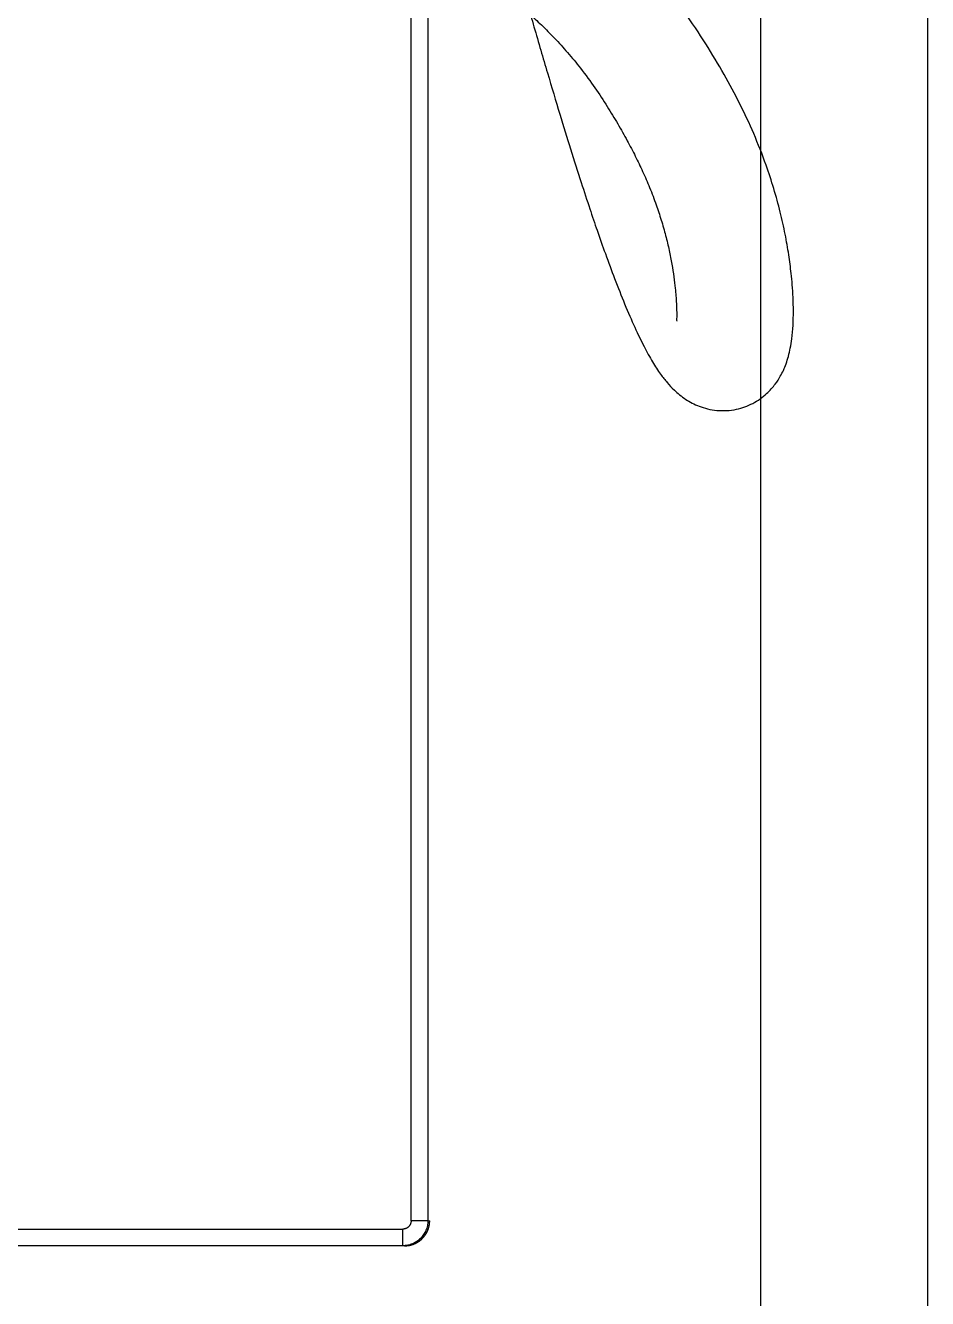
# Model space of a CAD drawing. Header units: millimetres. Extents: x -33000 to 294000, y 0 to 42408.
# Drawn here: x 264553.2 to 264661.2, y 15712.3 to 15864.7 of the extents above; entities that cross this region are included whole.
import ezdxf

# ---------------------------------------------------------------- set-up
doc = ezdxf.new("R2010")
doc.units = ezdxf.units.MM
doc.header["$LTSCALE"] = 50
doc.layers.add('arch', color=8, linetype='Continuous')

# ---------------------------------------------------------------- blocks, each defined once
blk = doc.blocks.new('A$C6CF502EC')
blk.add_line((-32.64, -251), (-144.11, -251))
for points, knots in [([(-17.53, -103.73), (-17.4, -104.18), (-16.72, -106.54), (-15.54, -110.58), (-14.09, -115.43), (-12.74, -119.8), (-11.55, -123.56), (-10.49, -126.77), (-9.53, -129.6), (-8.53, -132.43), (-7.42, -135.42), (-6.24, -138.4), (-5.08, -141.07), (-3.98, -143.35), (-2.96, -145.19), (-2.05, -146.59), (-1.21, -147.66), (-0.38, -148.57), (0.89, -149.64), (2.63, -150.57), (4.73, -151.1), (7.05, -150.98), (9.2, -150.18), (10.7, -149.08), (11.74, -147.92), (12.38, -146.9), (12.76, -146.14), (13.08, -145.35), (13.35, -144.48), (13.58, -143.48), (13.78, -142.25), (13.9, -140.79), (13.94, -139.15), (13.9, -137.52), (13.81, -136), (13.64, -134.29), (13.38, -132.31), (12.95, -129.84), (12.36, -127.18), (11.6, -124.42), (10.56, -121.27), (9.23, -117.87), (7.55, -114.28), (5.65, -110.75), (3.46, -107.07), (0.91, -103.27), (-2, -99.53), (-5.21, -96), (-8.62, -92.79), (-12.25, -89.83), (-16.25, -87.03), (-20.72, -84.31), (-25.41, -81.8), (-29.74, -79.66), (-33.55, -77.86), (-36.74, -76.37), (-39.57, -75.02), (-42.05, -73.79), (-44.03, -72.75), (-45.63, -71.87), (-46.9, -71.15), (-48.2, -70.36), (-49.7, -69.41), (-51.44, -68.23), (-53.4, -66.79), (-55.52, -65.06), (-57.81, -63.04), (-59.96, -60.98), (-61.35, -59.59), (-61.93, -59)], [0, 0, 0, 0, 0.002402, 0.012822, 0.022862, 0.031953, 0.041591, 0.049804, 0.057078, 0.065589, 0.075662, 0.087423, 0.100212, 0.112465, 0.124066, 0.134938, 0.14339, 0.151502, 0.160466, 0.167922, 0.176056, 0.184411, 0.191859, 0.199965, 0.206744, 0.21219, 0.217097, 0.223024, 0.230036, 0.23816, 0.247424, 0.260726, 0.274526, 0.287305, 0.299016, 0.309624, 0.327234, 0.346233, 0.366797, 0.388823, 0.410891, 0.441474, 0.471024, 0.500223, 0.53021, 0.561057, 0.591924, 0.620712, 0.647368, 0.671723, 0.697531, 0.724554, 0.751108, 0.776769, 0.796252, 0.814395, 0.830904, 0.84598, 0.860444, 0.869383, 0.878121, 0.886896, 0.897619, 0.910691, 0.92579, 0.943097, 0.962569, 0.984147, 1, 1, 1, 1]), ([(-72.31, -68.24), (-71.97, -68.6), (-70.8, -69.78), (-68.85, -71.74), (-66.44, -74.03), (-64.02, -76.17), (-61.39, -78.29), (-58.39, -80.47), (-55.25, -82.49), (-52.16, -84.27), (-49.47, -85.72), (-46.96, -86.98), (-44.72, -88.07), (-42.67, -89.05), (-40.64, -90), (-38.41, -91.05), (-35.89, -92.24), (-33.24, -93.54), (-30.63, -94.88), (-28.24, -96.18), (-26.13, -97.4), (-24.33, -98.52), (-22.81, -99.53), (-21.53, -100.44), (-20.36, -101.31), (-19.1, -102.31), (-17.71, -103.49), (-16.19, -104.89), (-14.64, -106.45), (-13.07, -108.18), (-11.43, -110.18), (-9.84, -112.35), (-8.38, -114.58), (-7.1, -116.68), (-5.99, -118.66), (-5, -120.55), (-4.1, -122.41), (-3.26, -124.35), (-2.53, -126.29), (-1.89, -128.21), (-1.37, -130.03), (-0.95, -131.8), (-0.62, -133.46), (-0.38, -134.99), (-0.23, -136.29), (-0.13, -137.34), (-0.08, -138.24), (-0.05, -139.08), (-0.05, -139.79), (-0.06, -140.19), (-0.05, -140.3), (-0.04, -140.31)], [0, 0, 0, 0, 0.0087569, 0.0291666, 0.0481263, 0.0655636, 0.082947, 0.1025636, 0.1244691, 0.140388, 0.1554253, 0.1689002, 0.1807908, 0.1910894, 0.2015427, 0.2137453, 0.2277044, 0.2434234, 0.2587888, 0.2734129, 0.2866866, 0.298605, 0.3091656, 0.3183675, 0.3268702, 0.3363666, 0.3485088, 0.3620438, 0.3769628, 0.3932545, 0.4107109, 0.4329158, 0.4538942, 0.4736599, 0.493506, 0.5119877, 0.5301413, 0.5492772, 0.569369, 0.5868021, 0.6046622, 0.6217005, 0.6376579, 0.6525469, 0.6667693, 0.677429, 0.689201, 0.7020371, 0.7156121, 0.7277434, 0.7360933, 0.7360933, 0.7360933, 0.7360933]), ([(-29.86, -248), (-29.86, -248.2), (-29.88, -248.39), (-29.96, -248.78), (-30.01, -248.97), (-30.16, -249.33), (-30.26, -249.5), (-30.47, -249.83), (-30.6, -249.98), (-30.88, -250.26), (-31.03, -250.39), (-31.36, -250.6), (-31.53, -250.7), (-31.89, -250.85), (-32.08, -250.9), (-32.47, -250.98), (-32.66, -251), (-32.86, -251)], [0, 0, 0, 0, 0.125, 0.125, 0.25, 0.25, 0.375, 0.375, 0.5, 0.5, 0.625, 0.625, 0.75, 0.75, 0.875, 0.875, 1, 1, 1, 1]), ([(-32.64, -251), (-32.63, -251), (-32.61, -251), (-32.59, -251), (-32.56, -251), (-32.54, -251), (-32.51, -251), (-32.48, -251), (-32.46, -250.99), (-32.43, -250.99), (-32.41, -250.99), (-32.38, -250.99), (-32.36, -250.99), (-32.33, -250.98), (-32.31, -250.98), (-32.28, -250.98), (-32.26, -250.98), (-32.24, -250.97), (-32.21, -250.97), (-32.19, -250.97), (-32.16, -250.96), (-32.14, -250.96), (-32.12, -250.95), (-32.09, -250.95), (-32.07, -250.95), (-32.05, -250.94), (-32.02, -250.94), (-32, -250.93), (-31.98, -250.93), (-31.96, -250.92), (-31.93, -250.92), (-31.91, -250.91), (-31.89, -250.9), (-31.87, -250.9), (-31.84, -250.89), (-31.82, -250.89), (-31.8, -250.88), (-31.78, -250.87), (-31.76, -250.87), (-31.74, -250.86), (-31.72, -250.85), (-31.7, -250.85), (-31.67, -250.84), (-31.65, -250.83), (-31.63, -250.83), (-31.61, -250.82), (-31.59, -250.81), (-31.57, -250.8), (-31.55, -250.8), (-31.53, -250.79), (-31.51, -250.78), (-31.5, -250.77), (-31.48, -250.77), (-31.46, -250.76), (-31.44, -250.75), (-31.42, -250.74), (-31.4, -250.73), (-31.38, -250.72), (-31.36, -250.72), (-31.35, -250.71), (-31.33, -250.7), (-31.31, -250.69), (-31.29, -250.68), (-31.28, -250.67), (-31.26, -250.66), (-31.24, -250.65), (-31.22, -250.65), (-31.21, -250.64), (-31.19, -250.63), (-31.17, -250.62), (-31.16, -250.61), (-31.14, -250.6), (-31.12, -250.59), (-31.11, -250.58), (-31.09, -250.57), (-31.08, -250.56), (-31.06, -250.55), (-31.05, -250.54), (-31.03, -250.53), (-31.02, -250.52), (-31, -250.51), (-30.99, -250.5), (-30.97, -250.49), (-30.96, -250.48), (-30.94, -250.47), (-30.93, -250.47), (-30.91, -250.46), (-30.9, -250.45), (-30.89, -250.44), (-30.87, -250.43), (-30.86, -250.42), (-30.85, -250.41), (-30.83, -250.4), (-30.82, -250.39), (-30.81, -250.38), (-30.79, -250.37), (-30.78, -250.36), (-30.77, -250.35), (-30.76, -250.34), (-30.74, -250.33), (-30.73, -250.32), (-30.72, -250.31), (-30.71, -250.3), (-30.7, -250.29), (-30.69, -250.28), (-30.67, -250.27), (-30.66, -250.26), (-30.65, -250.25), (-30.64, -250.24), (-30.63, -250.23), (-30.62, -250.22), (-30.61, -250.21), (-30.6, -250.2), (-30.59, -250.19), (-30.58, -250.18), (-30.57, -250.17), (-30.56, -250.16), (-30.55, -250.15), (-30.54, -250.14), (-30.53, -250.13), (-30.51, -250.11), (-30.48, -250.08), (-30.44, -250.04), (-30.41, -250), (-30.37, -249.96), (-30.34, -249.92), (-30.3, -249.88), (-30.27, -249.84), (-30.24, -249.8), (-30.21, -249.75), (-30.17, -249.71), (-30.15, -249.67), (-30.12, -249.62), (-30.09, -249.58), (-30.06, -249.54), (-30.03, -249.49), (-30.01, -249.44), (-29.98, -249.4), (-29.96, -249.35), (-29.94, -249.31), (-29.92, -249.26), (-29.89, -249.21), (-29.87, -249.17), (-29.85, -249.12), (-29.84, -249.07), (-29.82, -249.02), (-29.8, -248.97), (-29.78, -248.93), (-29.77, -248.88), (-29.76, -248.83), (-29.74, -248.78), (-29.73, -248.73), (-29.72, -248.68), (-29.71, -248.63), (-29.7, -248.59), (-29.69, -248.54), (-29.68, -248.49), (-29.67, -248.44), (-29.66, -248.39), (-29.66, -248.34), (-29.65, -248.29), (-29.65, -248.24), (-29.64, -248.19), (-29.64, -248.15), (-29.64, -248.1), (-29.64, -248.05), (-29.64, -248.02), (-29.64, -248)], [0, 0, 0, 0, 0.005532, 0.011042, 0.016529, 0.021994, 0.027436, 0.032856, 0.038253, 0.043627, 0.048979, 0.054309, 0.059616, 0.0649, 0.070162, 0.075401, 0.080618, 0.085812, 0.090984, 0.096133, 0.10126, 0.106364, 0.111446, 0.116505, 0.121541, 0.126555, 0.131547, 0.136515, 0.141462, 0.146386, 0.151287, 0.156166, 0.161022, 0.165855, 0.170666, 0.175455, 0.180221, 0.184965, 0.189686, 0.194384, 0.19906, 0.203713, 0.208344, 0.212952, 0.217538, 0.222101, 0.226642, 0.23116, 0.235656, 0.240129, 0.244579, 0.249007, 0.253413, 0.257795, 0.262156, 0.266494, 0.270809, 0.275102, 0.279372, 0.283619, 0.287845, 0.292047, 0.296227, 0.300385, 0.30452, 0.308632, 0.312722, 0.316789, 0.320834, 0.324857, 0.328856, 0.332833, 0.336788, 0.34072, 0.34463, 0.348517, 0.352381, 0.356223, 0.360043, 0.36384, 0.367614, 0.371366, 0.375095, 0.378802, 0.382486, 0.386148, 0.389787, 0.393404, 0.396998, 0.400569, 0.404118, 0.407645, 0.411149, 0.41463, 0.418089, 0.421525, 0.424939, 0.42833, 0.431699, 0.435045, 0.438369, 0.44167, 0.444948, 0.448204, 0.451438, 0.454649, 0.457837, 0.461003, 0.464146, 0.467267, 0.470365, 0.473441, 0.476494, 0.479525, 0.482533, 0.485519, 0.488482, 0.491422, 0.49434, 0.497236, 0.500109, 0.511564, 0.522994, 0.534397, 0.545774, 0.557125, 0.56845, 0.579749, 0.591021, 0.602268, 0.613488, 0.624682, 0.63585, 0.646992, 0.658107, 0.669197, 0.68026, 0.691297, 0.702308, 0.713293, 0.724251, 0.735184, 0.74609, 0.75697, 0.767824, 0.778652, 0.789454, 0.80023, 0.810979, 0.821702, 0.8324, 0.843071, 0.853716, 0.864334, 0.874927, 0.885493, 0.896034, 0.906548, 0.917036, 0.927498, 0.937934, 0.948343, 0.958727, 0.969084, 0.979416, 0.989721, 1, 1, 1, 1]), ([(-29.86, -248), (-29.86, -248), (-29.86, -248), (-29.9, -248), (-30.07, -248), (-30.44, -248), (-30.94, -248), (-31.44, -248), (-31.69, -248), (-31.86, -248)], [0, 0, 0, 0, 0.016831, 0.088865, 0.160899, 0.449036, 0.737173, 0.881241, 1, 1, 1, 1]), ([(-29.86, -248), (-29.82, -248), (-29.79, -248), (-29.73, -248), (-29.71, -248), (-29.67, -248), (-29.66, -248), (-29.64, -248), (-29.64, -248), (-29.64, -248)], [0, 0, 0, 0, 0.244427, 0.244427, 0.496285, 0.496285, 0.748142, 0.748142, 1, 1, 1, 1]), ([(-32.86, -251), (-32.86, -251), (-32.86, -251), (-32.86, -251), (-32.86, -250.96), (-32.86, -250.79), (-32.86, -250.42), (-32.86, -249.92), (-32.86, -249.42), (-32.86, -249.17), (-32.86, -249)], [0, 0, 0, 0, 0.000393, 0.017217, 0.089223, 0.16123, 0.449255, 0.73728, 0.881292, 1, 1, 1, 1])]:
    blk.add_open_spline(points, degree=3, knots=knots)
for points in [[(-31.86, -248), (-31.86, -94.26)], [(-29.86, -95.31), (-29.86, -248)], [(-142.36, -249), (-32.86, -249)], [(-32.86, -251), (-143.36, -251)]]:
    blk.add_open_spline(points, degree=1)
blk.add_rational_spline([(-31.86, -248), (-31.86, -248.59), (-32.27, -249), (-32.86, -249)], [1, 0.804737854124, 0.804737854124, 1], degree=3)

msp = doc.modelspace()

# ---------------------------------------------------------------- linework, layer by layer
at = {"layer": 'arch', "ltscale": 25}
for p, q in [((264661.21, 16474.6), (264661.21, 14014.6)), ((264641.21, 16454.6), (264641.21, 14034.6))]:
    msp.add_line(p, q, dxfattribs=at)

# ---------------------------------------------------------------- block references
msp.add_blockref('A$C6CF502EC', (264631.21, 15969.6), dxfattribs=at)

doc.saveas('drawing.dxf')
